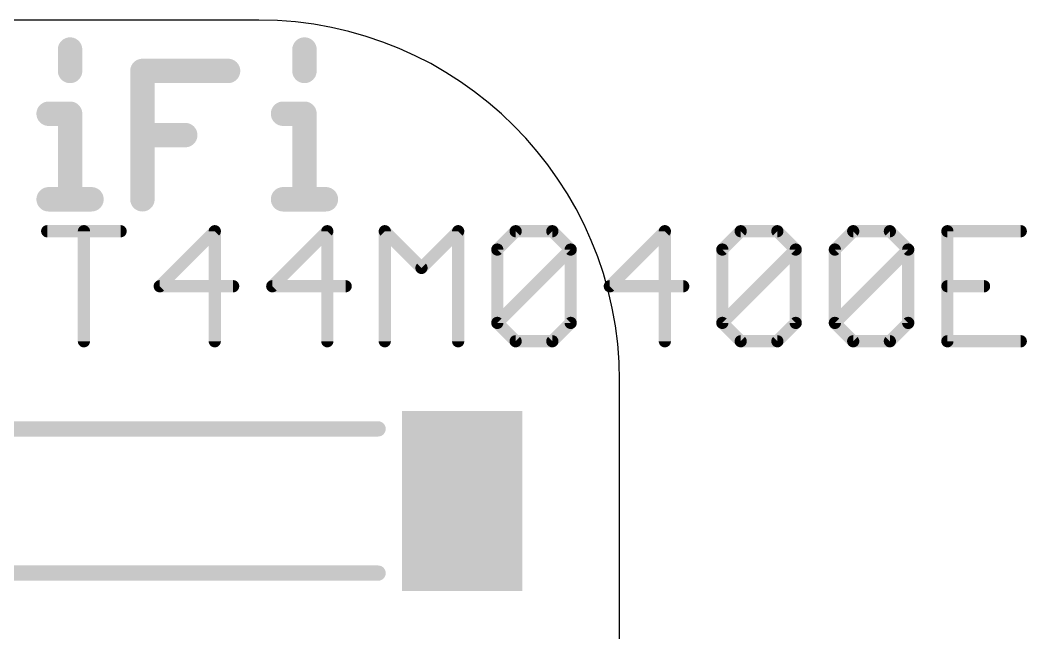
# Model space of a CAD drawing. Extents: x -4.9 to 29.4, y -4.6 to 44.6.
# Drawn here: x 21.02 to 29.39, y 34.9 to 40 of the extents above; entities that cross this region are included whole.
import ezdxf

# ---------------------------------------------------------------- set-up
doc = ezdxf.new("R2010")
doc.units = 0
for name, color, linetype in [('1', 12, 'CONTINUOUS'), ('20', 53, 'CONTINUOUS'), ('21', 40, 'CONTINUOUS'), ('27', 253, 'CONTINUOUS')]:
    doc.layers.add(name, color=color, linetype=linetype)

# ---------------------------------------------------------------- blocks, each defined once
blk = doc.blocks.new('RECT')
blk.add_solid([(-0.5, -0.5), (0.5, -0.5), (-0.5, 0.5), (0.5, 0.5)])

msp = doc.modelspace()

# ---------------------------------------------------------------- linework, layer by layer
at = {"layer": '20'}
for p, q in [((23, 40), (3, 40)), ((26, 3), (26, 37))]:
    msp.add_line(p, q, dxfattribs=at)
msp.add_arc((23, 37), 3, 0, 90, dxfattribs=at)
at = {"layer": '21'}
for points, const_width in [([(21.431, 39.7553), (21.431, 39.5773)], 0.2032), ([(23.38, 39.7553), (23.38, 39.5773)], 0.2032), ([(22.0326, 38.5096), (22.0326, 39.5773)], 0.2032), ([(22.0326, 39.5773), (22.7445, 39.5773)], 0.2032), ([(21.253, 39.2214), (21.431, 39.2214)], 0.2032), ([(21.431, 39.2214), (21.431, 38.5096)], 0.2032), ([(23.202, 39.2214), (23.38, 39.2214)], 0.2032), ([(23.38, 39.2214), (23.38, 38.5096)], 0.2032), ([(22.0326, 39.0435), (22.3885, 39.0435)], 0.2032), ([(21.253, 38.5096), (21.609, 38.5096)], 0.2032), ([(23.202, 38.5096), (23.5579, 38.5096)], 0.2032), ([(23.992, 36.6), (17.392, 36.6)], 0.127), ([(23.992, 35.4), (17.392, 35.4)], 0.127)]:
    msp.add_lwpolyline(points, dxfattribs=dict(at, const_width=const_width))
for points, const_width in [([(21.4818, 39.7553, 1), (21.3802, 39.7553)], 0.1016), ([(23.4308, 39.7553, 1), (23.3292, 39.7553)], 0.1016), ([(22.0834, 39.5773, 1), (21.9818, 39.5773)], 0.1016), ([(22.0326, 39.6281, 1), (22.0326, 39.5265)], 0.1016), ([(22.7445, 39.5265, 1), (22.7445, 39.6281)], 0.1016), ([(21.3802, 39.5773, 1), (21.4818, 39.5773)], 0.1016), ([(23.3292, 39.5773, 1), (23.4308, 39.5773)], 0.1016), ([(21.253, 39.2722, 1), (21.253, 39.1706)], 0.1016), ([(21.4818, 39.2214, 1), (21.3802, 39.2214)], 0.1016), ([(21.431, 39.1706, 1), (21.431, 39.2722)], 0.1016), ([(23.202, 39.2722, 1), (23.202, 39.1706)], 0.1016), ([(23.4308, 39.2214, 1), (23.3292, 39.2214)], 0.1016), ([(23.38, 39.1706, 1), (23.38, 39.2722)], 0.1016), ([(22.0326, 39.0943, 1), (22.0326, 38.9927)], 0.1016), ([(22.3885, 38.9927, 1), (22.3885, 39.0943)], 0.1016), ([(21.253, 38.5604, 1), (21.253, 38.4588)], 0.1016), ([(21.609, 38.4588, 1), (21.609, 38.5604)], 0.1016), ([(23.202, 38.5604, 1), (23.202, 38.4588)], 0.1016), ([(23.5579, 38.4588, 1), (23.5579, 38.5604)], 0.1016), ([(21.3802, 38.5096, 1), (21.4818, 38.5096)], 0.1016), ([(21.9818, 38.5096, 1), (22.0834, 38.5096)], 0.1016), ([(23.3292, 38.5096, 1), (23.4308, 38.5096)], 0.1016), ([(23.992, 36.5682, 1), (23.992, 36.6318)], 0.0635), ([(23.992, 35.3682, 1), (23.992, 35.4318)], 0.0635)]:
    msp.add_lwpolyline(points, format="xyb", dxfattribs=dict(at, const_width=const_width))
at = {"layer": '27', "const_width": 0.1016}
for points in [[(21.2411, 38.244), (21.8512, 38.244)], [(21.5462, 37.3288), (21.5462, 38.244)], [(22.6342, 38.244), (22.1766, 37.7864)], [(22.6342, 37.3288), (22.6342, 38.244)], [(23.5698, 38.244), (23.1122, 37.7864)], [(23.5698, 37.3288), (23.5698, 38.244)], [(24.0477, 37.3288), (24.0477, 38.244)], [(24.0477, 38.244), (24.3527, 37.9389)], [(24.3527, 37.9389), (24.6578, 38.244)], [(24.6578, 38.244), (24.6578, 37.3288)], [(24.9832, 38.0915), (25.1357, 38.244)], [(25.1357, 38.244), (25.4408, 38.244)], [(25.4408, 38.244), (25.5933, 38.0915)], [(26.3763, 38.244), (25.9187, 37.7864)], [(26.3763, 37.3288), (26.3763, 38.244)], [(26.8542, 38.0915), (27.0068, 38.244)], [(27.0068, 38.244), (27.3118, 38.244)], [(27.3118, 38.244), (27.4644, 38.0915)], [(27.7898, 38.0915), (27.9423, 38.244)], [(27.9423, 38.244), (28.2473, 38.244)], [(28.2473, 38.244), (28.3999, 38.0915)], [(29.3354, 38.244), (28.7253, 38.244)], [(28.7253, 38.244), (28.7253, 37.3288)], [(24.9832, 37.4813), (24.9832, 38.0915)], [(24.9832, 37.4813), (25.5933, 38.0915)], [(25.5933, 38.0915), (25.5933, 37.4813)], [(26.8542, 37.4813), (26.8542, 38.0915)], [(26.8542, 37.4813), (27.4644, 38.0915)], [(27.4644, 38.0915), (27.4644, 37.4813)], [(27.7898, 37.4813), (27.7898, 38.0915)], [(27.7898, 37.4813), (28.3999, 38.0915)], [(28.3999, 38.0915), (28.3999, 37.4813)], [(22.1766, 37.7864), (22.7868, 37.7864)], [(23.1122, 37.7864), (23.7223, 37.7864)], [(25.9187, 37.7864), (26.5288, 37.7864)], [(28.7253, 37.7864), (29.0303, 37.7864)], [(25.1357, 37.3288), (24.9832, 37.4813)], [(25.5933, 37.4813), (25.4408, 37.3288)], [(27.0068, 37.3288), (26.8542, 37.4813)], [(27.4644, 37.4813), (27.3118, 37.3288)], [(27.9423, 37.3288), (27.7898, 37.4813)], [(28.3999, 37.4813), (28.2473, 37.3288)], [(25.4408, 37.3288), (25.1357, 37.3288)], [(27.3118, 37.3288), (27.0068, 37.3288)], [(28.2473, 37.3288), (27.9423, 37.3288)], [(28.7253, 37.3288), (29.3354, 37.3288)]]:
    msp.add_lwpolyline(points, dxfattribs=at)
at = {"layer": '27', "const_width": 0.0508}
for points in [[(21.2411, 38.2694, 1), (21.2411, 38.2186)], [(21.5716, 38.244, 1), (21.5208, 38.244)], [(21.8512, 38.2186, 1), (21.8512, 38.2694)], [(22.6596, 38.244, 1), (22.6088, 38.244)], [(22.6522, 38.226, 1), (22.6163, 38.2619)], [(23.5952, 38.244, 1), (23.5444, 38.244)], [(23.5877, 38.226, 1), (23.5518, 38.2619)], [(24.0731, 38.244, 1), (24.0223, 38.244)], [(24.0656, 38.2619, 1), (24.0297, 38.226)], [(24.6832, 38.244, 1), (24.6324, 38.244)], [(24.6758, 38.226, 1), (24.6398, 38.2619)], [(25.1357, 38.2694, 1), (25.1357, 38.2186)], [(25.1537, 38.226, 1), (25.1178, 38.2619)], [(25.4587, 38.2619, 1), (25.4228, 38.226)], [(25.4408, 38.2186, 1), (25.4408, 38.2694)], [(26.4017, 38.244, 1), (26.3509, 38.244)], [(26.3943, 38.226, 1), (26.3583, 38.2619)], [(27.0068, 38.2694, 1), (27.0068, 38.2186)], [(27.0247, 38.226, 1), (26.9888, 38.2619)], [(27.3298, 38.2619, 1), (27.2939, 38.226)], [(27.3118, 38.2186, 1), (27.3118, 38.2694)], [(27.9423, 38.2694, 1), (27.9423, 38.2186)], [(27.9602, 38.226, 1), (27.9243, 38.2619)], [(28.2653, 38.2619, 1), (28.2294, 38.226)], [(28.2473, 38.2186, 1), (28.2473, 38.2694)], [(28.7253, 38.2694, 1), (28.7253, 38.2186)], [(28.7507, 38.244, 1), (28.6999, 38.244)], [(29.3354, 38.2186, 1), (29.3354, 38.2694)], [(25.0086, 38.0915, 1), (24.9578, 38.0915)], [(24.9652, 38.1094, 1), (25.0012, 38.0735)], [(25.6187, 38.0915, 1), (25.5679, 38.0915)], [(25.6113, 38.0735, 1), (25.5754, 38.1094)], [(25.5754, 38.0735, 1), (25.6113, 38.1094)], [(26.8796, 38.0915, 1), (26.8288, 38.0915)], [(26.8363, 38.1094, 1), (26.8722, 38.0735)], [(27.4898, 38.0915, 1), (27.439, 38.0915)], [(27.4823, 38.0735, 1), (27.4464, 38.1094)], [(27.4464, 38.0735, 1), (27.4823, 38.1094)], [(27.8152, 38.0915, 1), (27.7644, 38.0915)], [(27.7718, 38.1094, 1), (27.8077, 38.0735)], [(28.4253, 38.0915, 1), (28.3745, 38.0915)], [(28.4178, 38.0735, 1), (28.3819, 38.1094)], [(28.3819, 38.0735, 1), (28.4178, 38.1094)], [(24.3348, 37.9569, 1), (24.3707, 37.921)], [(24.3348, 37.921, 1), (24.3707, 37.9569)], [(22.1766, 37.8118, 1), (22.1766, 37.761)], [(22.7868, 37.761, 1), (22.7868, 37.8118)], [(23.1122, 37.8118, 1), (23.1122, 37.761)], [(23.7223, 37.761, 1), (23.7223, 37.8118)], [(25.9187, 37.8118, 1), (25.9187, 37.761)], [(26.5288, 37.761, 1), (26.5288, 37.8118)], [(28.7253, 37.8118, 1), (28.7253, 37.761)], [(29.0303, 37.761, 1), (29.0303, 37.8118)], [(22.1587, 37.8044, 1), (22.1946, 37.7684)], [(23.0942, 37.8044, 1), (23.1301, 37.7684)], [(25.9008, 37.8044, 1), (25.9367, 37.7684)], [(25.0012, 37.4993, 1), (24.9652, 37.4634)], [(24.9652, 37.4993, 1), (25.0012, 37.4634)], [(24.9578, 37.4813, 1), (25.0086, 37.4813)], [(25.5679, 37.4813, 1), (25.6187, 37.4813)], [(25.6113, 37.4634, 1), (25.5754, 37.4993)], [(26.8288, 37.4813, 1), (26.8796, 37.4813)], [(26.8722, 37.4993, 1), (26.8363, 37.4634)], [(26.8363, 37.4993, 1), (26.8722, 37.4634)], [(27.439, 37.4813, 1), (27.4898, 37.4813)], [(27.4823, 37.4634, 1), (27.4464, 37.4993)], [(27.8077, 37.4993, 1), (27.7718, 37.4634)], [(27.7718, 37.4993, 1), (27.8077, 37.4634)], [(27.7644, 37.4813, 1), (27.8152, 37.4813)], [(28.3745, 37.4813, 1), (28.4253, 37.4813)], [(28.4178, 37.4634, 1), (28.3819, 37.4993)], [(21.5208, 37.3288, 1), (21.5716, 37.3288)], [(22.6088, 37.3288, 1), (22.6596, 37.3288)], [(23.5444, 37.3288, 1), (23.5952, 37.3288)], [(24.0223, 37.3288, 1), (24.0731, 37.3288)], [(24.6324, 37.3288, 1), (24.6832, 37.3288)], [(25.1357, 37.3542, 1), (25.1357, 37.3034)], [(25.1178, 37.3108, 1), (25.1537, 37.3468)], [(25.4228, 37.3468, 1), (25.4587, 37.3108)], [(25.4408, 37.3034, 1), (25.4408, 37.3542)], [(26.3509, 37.3288, 1), (26.4017, 37.3288)], [(27.0068, 37.3542, 1), (27.0068, 37.3034)], [(26.9888, 37.3108, 1), (27.0247, 37.3468)], [(27.2939, 37.3468, 1), (27.3298, 37.3108)], [(27.3118, 37.3034, 1), (27.3118, 37.3542)], [(27.9423, 37.3542, 1), (27.9423, 37.3034)], [(27.9243, 37.3108, 1), (27.9602, 37.3468)], [(28.2294, 37.3468, 1), (28.2653, 37.3108)], [(28.2473, 37.3034, 1), (28.2473, 37.3542)], [(28.7253, 37.3542, 1), (28.7253, 37.3034)], [(28.6999, 37.3288, 1), (28.7507, 37.3288)], [(29.3354, 37.3034, 1), (29.3354, 37.3542)]]:
    msp.add_lwpolyline(points, format="xyb", dxfattribs=at)

# ---------------------------------------------------------------- block references
at = {"layer": '1', "yscale": 1.5, "rotation": 180}
msp.add_blockref('RECT', (24.692, 36), dxfattribs=at)

doc.saveas('drawing.dxf')
